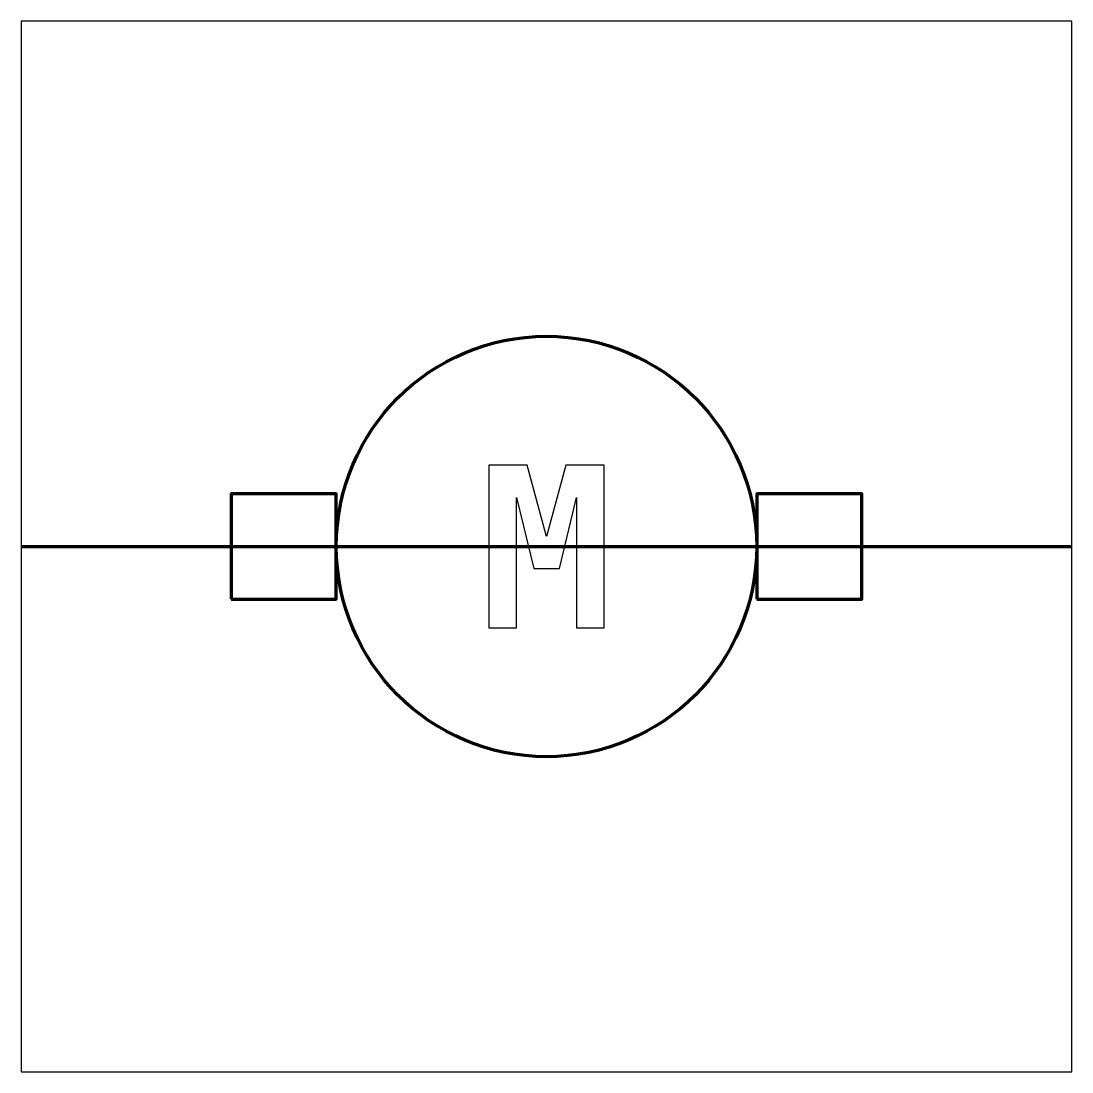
# Model space of a CAD drawing. Header units: centimetres. Extents: x -11.5 to -9.5, y -15.85 to -13.85.
import ezdxf

# ---------------------------------------------------------------- set-up
doc = ezdxf.new("R2010")
doc.units = ezdxf.units.CM
doc.header["$MEASUREMENT"] = 0
doc.layers.add('Layer 1', color=7, linetype='Continuous')

msp = doc.modelspace()

# ---------------------------------------------------------------- linework, layer by layer
at = {"layer": 'Layer 1', "color": 7, "lineweight": 106}
for points in [[(-11.1, -14.95), (-10.9, -14.95), (-10.9, -14.75), (-11.1, -14.75), (-11.1, -14.95)], [(-10.1, -14.95), (-9.9, -14.95), (-9.9, -14.75), (-10.1, -14.75), (-10.1, -14.95)]]:
    msp.add_lwpolyline(points, close=True, dxfattribs=at)
msp.add_ellipse((-10.5, -14.85), major_axis=(0, 0.4), ratio=1, dxfattribs=at)
at = {"layer": 'Layer 1', "color": 7}
msp.add_open_spline([(-11.5, -13.85), (-11.5, -13.85), (-9.5, -13.85), (-9.5, -13.85), (-9.5, -13.85), (-9.5, -13.85), (-9.5, -15.85), (-9.5, -15.85), (-9.5, -15.85), (-9.5, -15.85), (-11.5, -15.85), (-11.5, -15.85), (-11.5, -15.85), (-11.5, -15.85), (-11.5, -13.85), (-11.5, -13.85)], degree=3, knots=[0, 0, 0, 0, 0.25, 0.25, 0.25, 0.25, 0.5, 0.5, 0.5, 0.5, 0.75, 0.75, 0.75, 0.75, 1, 1, 1, 1], dxfattribs=at)
at = {"layer": 'Layer 1', "color": 250}
msp.add_open_spline([(-10.60988, -14.69536), (-10.60988, -14.69536), (-10.53698, -14.69536), (-10.53698, -14.69536), (-10.53698, -14.69536), (-10.53698, -14.69536), (-10.50007, -14.83105), (-10.50007, -14.83105), (-10.50007, -14.83105), (-10.50007, -14.83105), (-10.46345, -14.69536), (-10.46345, -14.69536), (-10.46345, -14.69536), (-10.46345, -14.69536), (-10.39012, -14.69536), (-10.39012, -14.69536), (-10.39012, -14.69536), (-10.39012, -14.69536), (-10.39012, -15.00464), (-10.39012, -15.00464), (-10.39012, -15.00464), (-10.39012, -15.00464), (-10.44273, -15.00464), (-10.44273, -15.00464), (-10.44273, -15.00464), (-10.44273, -15.00464), (-10.44273, -14.75687), (-10.44273, -14.75687), (-10.44273, -14.75687), (-10.44273, -14.75687), (-10.47547, -14.89214), (-10.47547, -14.89214), (-10.47547, -14.89214), (-10.47547, -14.89214), (-10.52411, -14.89214), (-10.52411, -14.89214), (-10.52411, -14.89214), (-10.52411, -14.89214), (-10.55727, -14.75687), (-10.55727, -14.75687), (-10.55727, -14.75687), (-10.55727, -14.75687), (-10.55727, -15.00464), (-10.55727, -15.00464), (-10.55727, -15.00464), (-10.55727, -15.00464), (-10.60988, -15.00464), (-10.60988, -15.00464), (-10.60988, -15.00464), (-10.60988, -15.00464), (-10.60988, -14.69536), (-10.60988, -14.69536)], degree=3, knots=[0, 0, 0, 0, 0.0769231, 0.0769231, 0.0769231, 0.0769231, 0.1538462, 0.1538462, 0.1538462, 0.1538462, 0.2307692, 0.2307692, 0.2307692, 0.2307692, 0.3076923, 0.3076923, 0.3076923, 0.3076923, 0.3846154, 0.3846154, 0.3846154, 0.3846154, 0.4615385, 0.4615385, 0.4615385, 0.4615385, 0.5384615, 0.5384615, 0.5384615, 0.5384615, 0.6153846, 0.6153846, 0.6153846, 0.6153846, 0.6923077, 0.6923077, 0.6923077, 0.6923077, 0.7692308, 0.7692308, 0.7692308, 0.7692308, 0.8461538, 0.8461538, 0.8461538, 0.8461538, 0.9230769, 0.9230769, 0.9230769, 0.9230769, 1, 1, 1, 1], dxfattribs=at)
at = {"layer": 'Layer 1', "color": 250, "lineweight": 106}
msp.add_open_spline([(-11.5, -14.85), (-11.5, -14.85), (-9.5, -14.85), (-9.5, -14.85)], degree=3, dxfattribs=at)

doc.saveas('drawing.dxf')
